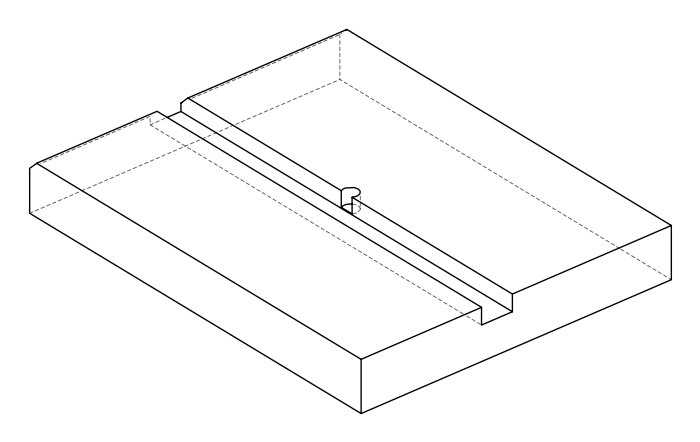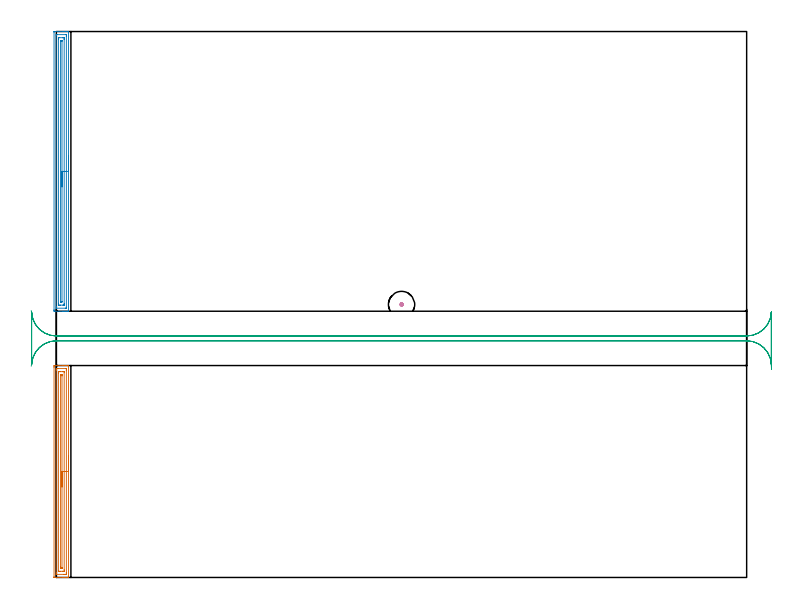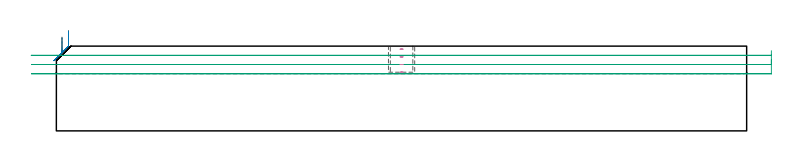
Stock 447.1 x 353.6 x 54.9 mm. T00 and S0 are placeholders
(PLAN: 4 operations, 2 tool changes, 17.3 min)
(1 AREA_MILL | FG_CHAMFER_SURFACE | UGT0205_001 | 4.58 min | 6313 mm3)
(2 AREA_MILL_1 | FG_CHAMFER_SURFACE_1 | UGT0205_001 | 5.99 min | 8251 mm3)
(3 MILL_RECTANGULAR_SLOT | SLOT_RECTANGULAR | UGT0201_004 | Follow Part, ap 8, ae 75% | 6.53 min | 280498 mm3)
(4 MILL_BLIND_HOLE_FROM_SOLID_MATERIAL | STEP1POCKET | UGT0201_133 | Spiral | 0.16 min | 3124 mm3)
(TOOL UGT0205_001 | Chamfer Mill 20 x 3 x 45 deg. | D20 FL50 Z2)
(TOOL UGT0201_004 | End Mill 32 mm | D32 FL53 Z6)
(TOOL UGT0201_133 | Carbide End Mill 15.0 | D15 FL30 Z4)
(OP 1 AREA_MILL)
G17 G21 G94 G90
T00 M6
G54
G17 G0 G90 X7.9 Y78.65 S1061 M3
G43 Z64.9 H0
G94 G1 Y78.612 Z64.028 F250.
Y78.498 Z63.163
Y78.309 Z62.312
Y78.047 Z61.48
Y77.713 Z60.674
Y77.31 Z59.9
Y76.841 Z59.164
Y76.31 Z58.472
Y75.721 Z57.829
Y75.078 Z57.239
Y74.386 Z56.708
Y73.65 Z56.24
Y72.876 Z55.837
Y72.07 Z55.503
Y71.238 Z55.241
Y70.386 Z55.052
Y69.522 Z54.938
Y68.65 Z54.9
Y0.125
X7.897 Y0.01 Z54.889
X7.808 Y0.003 Z54.801
X7.712 Y0. Z54.71
X7.074 Z54.073
X6.311 Z53.31
X5.819 Z52.815
X5.574 Z52.57
X4.946 Z51.943
X4.7 Z51.698
X4.073 Z51.067
X-1.166 Z45.831
X-1.482 Y0.003 Z45.514
X-1.492 Y0.01 Z45.505
X-1.498 Y0.02 Z45.498
X-1.5 Y0.57 Z45.5
Y136.181
X-1.499 Y136.73 Z45.501
X-1.496 Y137.067 Z45.502
X-1.493 Y137.29 Z45.504
X-1.166 Y137.3 Z45.831
X4.073 Z51.067
X4.701 Z51.698
X4.946 Z51.943
X5.574 Z52.57
X5.819 Z52.815
X6.311 Z53.31
X7.712 Z54.711
X7.808 Y137.297 Z54.801
X7.897 Y137.29 Z54.889
X7.9 Y137.175 Z54.9
Y68.65
X6.486 Z53.486
Y3.24
X6.485 Y2.562 Z53.485
X6.483 Y2.35 Z53.483
X6.479 Y2.02 Z53.479
X6.157 Y2.006 Z53.157
X5.819 Y2.002 Z52.819
X5.289 Y2. Z52.289
X4.946 Z51.946
X0.051 Z47.051
X-0.049 Y2.003 Z46.951
X-0.066 Y2.006 Z46.934
X-0.079 Y2.01 Z46.921
X-0.08 Y2.03 Z46.92
X-0.084 Y2.138 Z46.916
X-0.085 Y2.35 Z46.915
X-0.086 Y3.029 Z46.914
Y134.06
X-0.085 Y134.738 Z46.915
X-0.083 Y134.95 Z46.917
X-0.079 Y135.28 Z46.921
X0.243 Y135.294 Z47.243
X0.581 Y135.298 Z47.581
X1.111 Y135.3 Z48.111
X1.454 Z48.454
X6.349 Z53.349
X6.449 Y135.297 Z53.449
X6.466 Y135.294 Z53.466
X6.479 Y135.29 Z53.479
X6.48 Y135.27 Z53.48
X6.484 Y135.162 Z53.484
X6.485 Y134.95 Z53.485
X6.486 Y134.271 Z53.486
Y68.65
X5.071 Z52.071
Y4.892
X5.067 Y4.13 Z52.067
X5.064 Y4.009 Z52.064
X4.946 Y4.006 Z51.946
X4.2 Y4. Z51.2
X4.073 Z51.073
X2.454 Z49.454
X1.58 Y4.001 Z48.58
X1.454 Y4.005 Z48.454
X1.335 Y4.012 Z48.335
X1.331 Y4.13 Z48.331
X1.329 Y4.257 Z48.329
Y132.408
X1.333 Y133.17 Z48.333
X1.335 Y133.291 Z48.335
X1.454 Y133.294 Z48.454
X2.2 Y133.3 Z49.2
X2.327 Z49.327
X3.946 Z50.946
X4.819 Y133.299 Z51.819
X4.946 Y133.295 Z51.946
X5.065 Y133.288 Z52.065
X5.069 Y133.17 Z52.069
X5.071 Y133.043 Z52.071
Y68.65
X3.657 Z50.657
Y6.334
X3.656 Y6.178 Z50.656
X3.653 Y6.054 Z50.653
X3.651 Y6.02 Z50.651
X3.639 Y6.01 Z50.639
X3.592 Y6.007 Z50.592
X3.2 Y6.001 Z50.2
X3.111 Y6. Z50.111
X2.817 Y6.007 Z49.817
X2.749 Y6.01 Z49.749
X2.746 Y6.054 Z49.746
X2.744 Y6.103 Z49.744
X2.743 Y6.376 Z49.743
Y6.8
Y130.966
X2.744 Y131.122 Z49.744
X2.747 Y131.246 Z49.747
X2.749 Y131.28 Z49.749
X2.761 Y131.29 Z49.761
X2.808 Y131.293 Z49.808
X3.2 Y131.299 Z50.2
X3.289 Y131.3 Z50.289
X3.583 Y131.293 Z50.583
X3.651 Y131.29 Z50.651
X3.654 Y131.246 Z50.654
X3.656 Y131.197 Z50.656
X3.657 Y130.924 Z50.657
Y130.5
Y68.65
Y67.778 Z50.695
Y66.913 Z50.809
Y66.062 Z50.998
Y65.23 Z51.26
Y64.424 Z51.594
Y63.65 Z51.997
Y62.914 Z52.466
Y62.222 Z52.997
Y61.579 Z53.586
Y60.99 Z54.229
Y60.458 Z54.922
Y59.99 Z55.657
Y59.587 Z56.431
Y59.253 Z57.237
Y58.991 Z58.069
Y58.802 Z58.921
Y58.688 Z59.786
Y58.65 Z60.657
G0 Z64.9
M5
M2
(OP 2 AREA_MILL_1)
G17 G21 G94 G90
T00 M6
G54
G17 G0 G90 X7.9 Y273. S1061 M3
G43 Z64.9 H0
G94 G1 Y272.962 Z64.028 F250.
Y272.848 Z63.163
Y272.659 Z62.312
Y272.397 Z61.48
Y272.063 Z60.674
Y271.66 Z59.9
Y271.192 Z59.164
Y270.66 Z58.472
Y270.071 Z57.829
Y269.428 Z57.239
Y268.736 Z56.708
Y268. Z56.24
Y267.226 Z55.837
Y266.42 Z55.503
Y265.588 Z55.241
Y264.737 Z55.052
Y263.872 Z54.938
Y263. Z54.9
Y172.542
X7.897 Y172.41 Z54.888
X7.796 Y172.403 Z54.788
X7.686 Y172.4 Z54.685
X7.007 Z54.007
X6.377 Z53.377
X5.819 Z52.815
X5.54 Z52.537
X4.946 Z51.943
X4.667 Z51.664
X4.073 Z51.067
X-1.092 Z45.905
X-1.166 Y172.402 Z45.831
X-1.493 Y172.41 Z45.504
X-1.496 Y172.65 Z45.502
X-1.499 Y172.988 Z45.501
X-1.5 Y173.33 Z45.5
Y353.012
X-1.494 Y353.568 Z45.503
X-1.491 Y353.59 Z45.506
X-1.463 Y353.6 Z45.534
X4.073 Z51.067
X4.667 Z51.664
X4.946 Z51.943
X5.54 Z52.537
X5.819 Z52.815
X6.377 Z53.377
X6.692 Z53.692
X7.565 Z54.564
X7.687 Z54.685
X7.796 Y353.597 Z54.788
X7.898 Y353.59 Z54.889
X7.9 Y353.458 Z54.9
Y263.
X6.486 Z53.486
X6.485 Y174.982 Z53.485
X6.484 Y174.77 Z53.484
X6.48 Y174.432 Z53.48
X6.479 Y174.417 Z53.479
X6.463 Y174.41 Z53.463
X6.4 Y174.405 Z53.4
X6.303 Y174.402 Z53.303
X6.182 Y174.4 Z53.182
X5.819 Z52.819
X0.07 Y174.401 Z47.07
X-0.045 Y174.405 Z46.955
X-0.066 Y174.409 Z46.934
X-0.079 Y174.414 Z46.921
X-0.081 Y174.438 Z46.919
X-0.084 Y174.558 Z46.916
X-0.085 Y174.77 Z46.915
X-0.086 Y175.451 Z46.914
X-0.085 Y351.018 Z46.915
X-0.084 Y351.23 Z46.916
X-0.08 Y351.569 Z46.92
X-0.079 Y351.583 Z46.921
X-0.063 Y351.59 Z46.937
X0. Y351.595 Z47.
X0.097 Y351.598 Z47.097
X0.218 Y351.6 Z47.218
X0.581 Z47.581
X6.33 Y351.599 Z53.33
X6.445 Y351.595 Z53.445
X6.466 Y351.591 Z53.466
X6.479 Y351.586 Z53.479
X6.48 Y351.562 Z53.48
X6.484 Y351.442 Z53.484
X6.485 Y351.23 Z53.485
X6.486 Y350.549 Z53.486
Y263.
X5.071 Z52.071
Y177.316
X5.07 Y176.553 Z52.07
X5.067 Y176.429 Z52.067
X5.065 Y176.414 Z52.065
X5.057 Y176.41 Z52.057
X5.021 Y176.405 Z52.021
X4.946 Y176.402 Z51.946
X4.223 Y176.4 Z51.223
X2.477 Z49.477
X2.327 Z49.327
X1.6 Y176.404 Z48.6
X1.454 Y176.41 Z48.454
X1.335 Y176.434 Z48.335
X1.332 Y176.553 Z48.332
X1.33 Y176.679 Z48.33
X1.329 Y177.444 Z48.329
X1.328 Y177.572 Z48.328
X1.329 Y348.684 Z48.329
X1.33 Y349.447 Z48.33
X1.333 Y349.571 Z48.333
X1.335 Y349.586 Z48.335
X1.343 Y349.59 Z48.343
X1.379 Y349.595 Z48.379
X1.454 Y349.598 Z48.454
X2.177 Y349.6 Z49.177
X3.923 Z50.923
X4.073 Z51.073
X4.8 Y349.596 Z51.8
X4.946 Y349.59 Z51.946
X5.065 Y349.566 Z52.065
X5.068 Y349.447 Z52.068
X5.07 Y349.321 Z52.07
X5.071 Y348.556 Z52.071
X5.072 Y348.428 Z52.072
X5.071 Y263. Z52.071
X3.657 Z50.657
Y178.76
X3.655 Y178.604 Z50.655
X3.652 Y178.48 Z50.652
X3.649 Y178.41 Z50.649
X3.136 Y178.4 Z50.136
X2.806 Y178.403 Z49.806
X2.766 Y178.407 Z49.766
X2.75 Y178.41 Z49.75
X2.748 Y178.42 Z49.748
X2.744 Y178.468 Z49.744
X2.743 Y178.516 Z49.743
Y347.24
X2.745 Y347.396 Z49.745
X2.748 Y347.52 Z49.748
X2.751 Y347.59 Z49.751
X3.264 Y347.6 Z50.264
X3.594 Y347.597 Z50.594
X3.634 Y347.594 Z50.634
X3.65 Y347.59 Z50.65
X3.652 Y347.58 Z50.652
X3.655 Y347.532 Z50.655
X3.657 Y347.484 Z50.657
Y263.
Y262.128 Z50.695
Y261.264 Z50.809
Y260.412 Z50.998
Y259.58 Z51.26
Y258.774 Z51.594
Y258. Z51.997
Y257.264 Z52.466
Y256.572 Z52.997
Y255.929 Z53.586
Y255.34 Z54.229
Y254.809 Z54.922
Y254.34 Z55.657
Y253.937 Z56.431
Y253.603 Z57.237
Y253.341 Z58.069
Y253.152 Z58.921
Y253.038 Z59.786
Y253. Z60.657
G0 Z64.9
M5
M2
(OP 3 MILL_RECTANGULAR_SLOT)
G17 G21 G94 G90
T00 M6
G54
G17 G0 G90 X-16.272 Y136.813 S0 M3
G43 Z64.9 H0
Z48.933
G94 G1 X-15.807 Y139.777 F250.
G2 X0. Y153.3 R16. F500.
G1 X447.1
G2 X463.09 Y137.866 R16.
G1 X463.1
Y171.834
X463.09
G2 X447.1 Y156.4 R16.
G1 X0.
G2 X-15.807 Y169.922 R16.
G1 X-16.272 Y172.886 F250.
G0 Z64.9
X463.1 Y138.38
Z51.933
G1 Y171.834 Z42.969
X463.09 Z42.967
G2 X447.1 Y156.4 R16. F500.
G1 X0.
G2 X-15.99 Y171.834 R16.
G1 X-16.
Y137.866
X-15.99
G2 X0. Y153.3 R16.
G1 X447.1
G2 X463.09 Y137.866 R16.
G1 X463.196 Y134.867 F250.
G0 X463.1 Y138.38 Z45.967
G1 Y171.834 Z37.003
X463.09 Z37.
G2 X447.1 Y156.4 R16. F500.
G1 X0.
G2 X-15.99 Y171.834 R16.
G1 X-16.
Y137.866
X-15.99
G2 X0. Y153.3 R16.
G1 X447.1
G2 X463.09 Y137.866 R16.
G1 X463.196 Y134.867 F250.
G0 Z64.9
M5
M2
(OP 4 MILL_BLIND_HOLE_FROM_SOLID_MATERIAL)
G17 G21 G94 G90
T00 M6
G54
G17 G0 G90 X223.6 Y176.8 S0 M3
G43 Z64.9 H0
Z52.925
G94 G3 X224.1 Y177.3 R0.5 F250.
X223.6 Y177.8 R0.5
X222.6 Y176.8 R1.
X223.6 Y177.8 R-1.
X223.1 Y177.3 R0.5
X223.6 Y176.8 R0.5
G0 Z47.95
G3 X224.1 Y177.3 R0.5
X223.6 Y177.8 R0.5
X222.6 Y176.8 R1.
X223.6 Y177.8 R-1.
X223.1 Y177.3 R0.5
X223.6 Y176.8 R0.5
G0 Z42.975
G3 X224.1 Y177.3 R0.5
X223.6 Y177.8 R0.5
X222.6 Y176.8 R1.
X223.6 Y177.8 R-1.
X223.1 Y177.3 R0.5
X223.6 Y176.8 R0.5
G0 Z38.
G3 X224.1 Y177.3 R0.5
X223.6 Y177.8 R0.5
X222.6 Y176.8 R1.
X223.6 Y177.8 R-1.
X223.1 Y177.3 R0.5
X223.6 Y176.8 R0.5
G0 Z64.9
M5
M2
